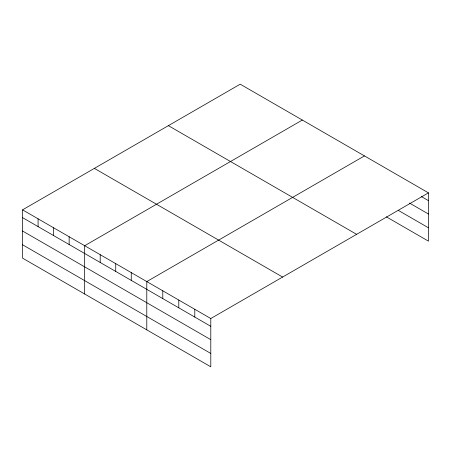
<?xml version="1.0" encoding="UTF-8"?>
<svg xmlns="http://www.w3.org/2000/svg" width="451" height="451" viewBox="0 0 451 451"><rect width="100%" height="100%" fill="white"/><g stroke="black" fill="none" stroke-linecap="round" stroke-linejoin="round"><path stroke-width="0.68" d="M22.55 209.85L210.792 318.53L210.792 366.815L22.55 258.135L22.55 209.85L240.208 84.185L428.45 192.865L428.45 241.15L386.372 216.858M302.328 120.051L84.67 245.716L84.67 293.996M364.447 155.916L146.789 281.576L146.789 329.861M210.792 318.53L428.45 192.865M421.341 196.54L428.45 200.644M409.485 203.063L428.45 214.011M398.227 210.335L428.45 227.783M168.381 125.654L356.623 234.334M94.377 168.381L282.619 277.061M22.55 217.63L210.792 326.31M22.55 230.997L210.792 339.676M22.55 244.769L210.792 353.449M194.793 309.29L194.793 317.076M178.793 300.056L178.793 307.836M162.788 290.816L162.788 298.596M131.258 272.613L131.258 280.392M115.732 263.649L115.732 271.429M100.201 254.68L100.201 262.459M69.138 236.747L69.138 244.527M53.613 227.783L53.613 235.563M38.081 218.814L38.081 226.594"/></g></svg>
